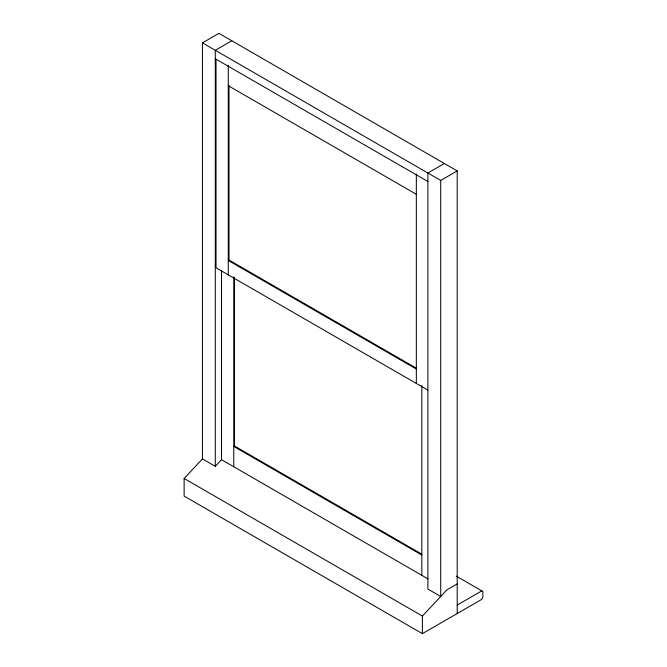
<?xml version="1.0" encoding="UTF-8"?>
<svg xmlns="http://www.w3.org/2000/svg" width="667" height="667" viewBox="0 0 667 667"><rect width="100%" height="100%" fill="white"/><g stroke="black" fill="none" stroke-linecap="round" stroke-linejoin="round"><path stroke-width="1" d="M457.212 605.069L481.04 591.312A2.593 1.501 -60 0 1 482.875 592.371L482.875 596.606A2.593 1.501 -60 0 1 481.04 599.783L422.378 633.65L184.125 496.09L184.125 478.481L202.451 458.921L202.451 42.88L218.951 33.35L457.212 170.91L457.212 613.54M202.451 458.921L215.291 466.333L221.519 459.68L221.519 270.844M422.378 633.65L422.378 616.041L446.948 589.828L457.212 583.908M231.782 40.762L215.291 50.283L215.291 466.333M416.166 368.101L228.998 260.038L228.264 260.463L416.333 369.043M444.38 163.498L427.881 173.028L427.881 589.069L440.712 596.481L440.712 180.432L202.451 42.88M440.712 180.432L457.212 170.91M421.661 554.069L234.501 446.006L233.767 446.431L421.827 555.011M215.291 58.754L427.881 181.491M228.264 85.718L416.333 194.297M427.739 390.02L216.025 267.792L216.025 59.371M456.17 576.071L482.341 591.187M221.519 459.68L427.972 578.881M184.125 478.481L422.378 616.041M421.827 385.468L421.827 575.329M416.333 173.979L416.333 383.442M234.501 277.505L234.501 446.006M233.767 276.888L233.767 466.75M228.998 85.293L228.998 260.038M228.264 65.399L228.264 274.862"/></g></svg>
